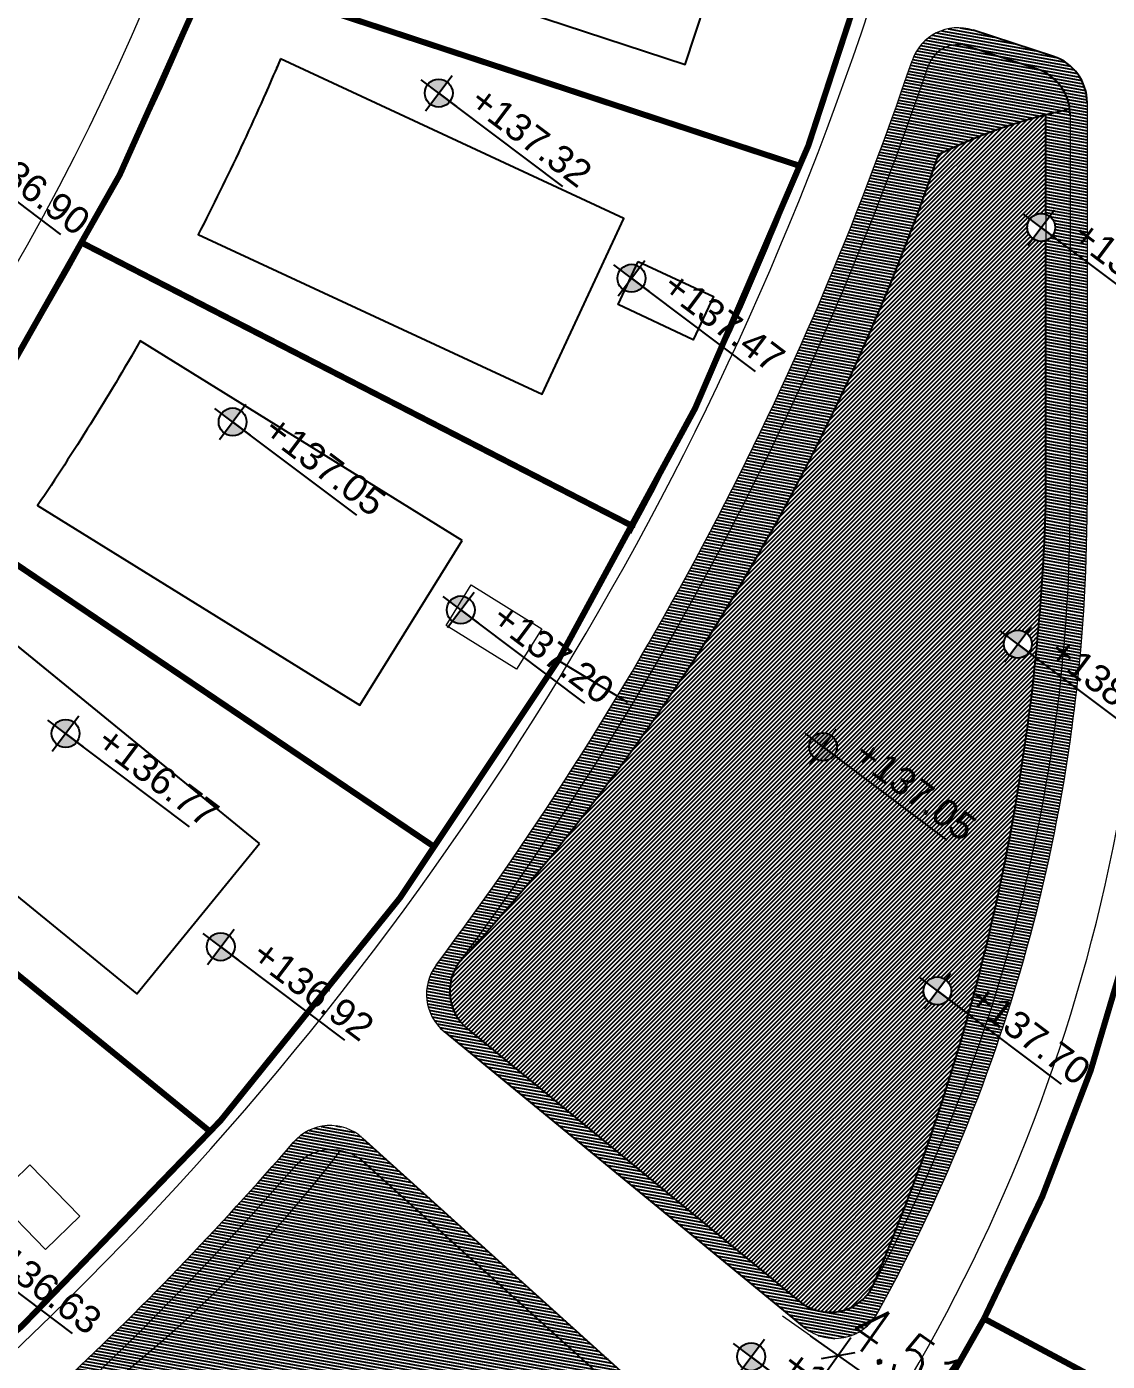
# Model space of a CAD drawing. Header units: inches. Extents: x 2 to 806, y 2 to 666.
# Drawn here: x 390.5 to 435.1, y 329.6 to 384.7 of the extents above; entities that cross this region are included whole.
import ezdxf
from ezdxf.enums import TextEntityAlignment as Align

# ---------------------------------------------------------------- set-up
doc = ezdxf.new("R2010")
doc.units = ezdxf.units.IN
doc.header["$MEASUREMENT"] = 0
for name, pattern in [('( Hidden )', [0.375, 0.25, -0.125]), ('ACAD_ISO04W100', [30, 24, -3, 0, -3]), ('DASHED', [0.75, 0.5, -0.25]), ('DASHED2', [0.375, 0.25, -0.125])]:
    doc.linetypes.add(name, pattern=pattern)
for name, color, linetype in [('.', 7, 'Continuous'), ('ASPHALT', 4, 'Continuous'), ('CL', 1, 'ACAD_ISO04W100'), ('comments', 1, 'Continuous'), ('ELV2', 4, 'Continuous'), ('furniture', 8, 'Continuous'), ('pathway levels', 250, 'Continuous'), ('PAVEMENT', 2, 'Continuous'), ('set pack', 253, 'DASHED2'), ('V-NODE-TEXT', 11, 'Continuous'), ('Water Surface Level', 10, 'Continuous')]:
    doc.layers.add(name, color=color, linetype=linetype)
doc.styles.add('AUC-2-5', font='romans.shx', dxfattribs={"width": 0.85})
doc.styles.add('SDC-TEXT', font='arial.ttf')
doc.dimstyles.new('AUC-750-N mtr', dxfattribs={"dimscale": 0.5625, "dimtxt": 3.5, "dimasz": 2.5, "dimexe": 2.5, "dimexo": 2, "dimgap": 1.199999999999999, "dimtad": 1, "dimzin": 1, "dimdsep": 46, "dimtxsty": 'AUC-2-5', "dimblk": 'AUC-DIMTICK', "dimcen": 1, "dimse1": 1, "dimse2": 1, "dimclrd": 1, "dimclre": 1, "dimclrt": 2, "dimadec": 0, "dimazin": 0, "dimtfac": 1, "dimtix": 1, "dimtmove": 2, "dimatfit": 3, "dimfxl": 1, "dimlwd": 0, "dimlwe": -1, "dimarcsym": 0})
pattern_1 = [(349.8500782078507, (-1019091.392020971, 51543.46572444505), (0.02202805708565676, 0.123043751166124), [])]

# ---------------------------------------------------------------- blocks, each defined once
blk = doc.blocks.new('*U361')
for points in [[(1.421e-13, 1.023995160680525, 0.4142135623731368), (-1.023995160680525, 0), (1.421e-13, 0)], [(1.421e-13, -1.023995160680525, 0.4142135623731368), (1.023995160680809, 0), (1.421e-13, 0)]]:
    blk.add_hatch(color=256).paths.add_polyline_path(points)
for p, q in [((0, -1.621819359999989), (0, 1.621819359999989)), ((1.621819359999989, 0), (-1.621819359999989, 0)), ((0, 0), (1.621819360158938, -2.719966474273861e-10)), ((11.38472890026264, 8.91767833186563e-05), (1.621819360158938, -2.719966474273861e-10))]:
    blk.add_line(p, q)
blk.add_circle((0, 0), 1.023995160680529)
at = {"style": 'SDC-TEXT'}
blk.add_attdef('LEVEL', text='', height=2, dxfattribs=at).set_placement((2.240178985586397, 2.532038079697316), align=Align.TOP_LEFT)
blk.add_attdef('T.O.C.', (2.240178985586398, -2.556699557056715), '', height=2, dxfattribs=at)
blk = doc.blocks.new('*U359')
for points in [[(1.421e-13, 1.023995160680525, 0.4142135623731368), (-1.023995160680525, 0), (1.421e-13, 0)], [(1.421e-13, -1.023995160680525, 0.4142135623731368), (1.023995160680809, 0), (1.421e-13, 0)]]:
    blk.add_hatch(color=256).paths.add_polyline_path(points)
for p, q in [((0, -1.621819359999989), (0, 1.621819359999989)), ((1.621819359999989, 0), (-1.621819359999989, 0)), ((0, 0), (1.621819360158938, -2.719966474273861e-10)), ((11.38472890026264, 8.91767833186563e-05), (1.621819360158938, -2.719966474273861e-10))]:
    blk.add_line(p, q)
blk.add_circle((0, 0), 1.023995160680529)
at = {"style": 'SDC-TEXT'}
blk.add_attdef('LEVEL', text='', height=2, dxfattribs=at).set_placement((2.240178985586397, 2.532038079697316), align=Align.TOP_LEFT)
blk.add_attdef('T.O.C.', (2.240178985586398, -2.556699557056715), '', height=2, dxfattribs=at)
blk = doc.blocks.new('*U350')
for points in [[(1.421e-13, 1.023995160680525, 0.4142135623731368), (-1.023995160680525, 0), (1.421e-13, 0)], [(1.421e-13, -1.023995160680525, 0.4142135623731368), (1.023995160680809, 0), (1.421e-13, 0)]]:
    blk.add_hatch(color=256).paths.add_polyline_path(points)
for p, q in [((0, -1.621819359999989), (0, 1.621819359999989)), ((1.621819359999989, 0), (-1.621819359999989, 0)), ((0, 0), (1.621819360158938, -2.719966474273861e-10)), ((11.38472890026264, 8.91767833186563e-05), (1.621819360158938, -2.719966474273861e-10))]:
    blk.add_line(p, q)
blk.add_circle((0, 0), 1.023995160680529)
at = {"style": 'SDC-TEXT'}
blk.add_attdef('LEVEL', text='', height=2, dxfattribs=at).set_placement((2.240178985586397, 2.532038079697316), align=Align.TOP_LEFT)
blk.add_attdef('T.O.C.', (2.240178985586398, -2.556699557056715), '', height=2, dxfattribs=at)
blk = doc.blocks.new('*U353')
for points in [[(1.421e-13, 1.023995160680525, 0.4142135623731368), (-1.023995160680525, 0), (1.421e-13, 0)], [(1.421e-13, -1.023995160680525, 0.4142135623731368), (1.023995160680809, 0), (1.421e-13, 0)]]:
    blk.add_hatch(color=256).paths.add_polyline_path(points)
for p, q in [((0, -1.621819359999989), (0, 1.621819359999989)), ((1.621819359999989, 0), (-1.621819359999989, 0)), ((0, 0), (1.621819360158938, -2.719966474273861e-10)), ((11.38472890026264, 8.91767833186563e-05), (1.621819360158938, -2.719966474273861e-10))]:
    blk.add_line(p, q)
blk.add_circle((0, 0), 1.023995160680529)
at = {"style": 'SDC-TEXT'}
blk.add_attdef('LEVEL', text='', height=2, dxfattribs=at).set_placement((2.240178985586397, 2.532038079697316), align=Align.TOP_LEFT)
blk.add_attdef('T.O.C.', (2.240178985586398, -2.556699557056715), '', height=2, dxfattribs=at)
blk = doc.blocks.new('*U98')
for points in [[(1.421e-13, 1.023995160680525, 0.4142135623731368), (-1.023995160680525, 0), (1.421e-13, 0)], [(1.421e-13, -1.023995160680525, 0.4142135623731368), (1.023995160680809, 0), (1.421e-13, 0)]]:
    blk.add_hatch(color=256).paths.add_polyline_path(points)
for p, q in [((0, -1.621819359999989), (0, 1.621819359999989)), ((1.621819359999989, 0), (-1.621819359999989, 0)), ((0, 0), (1.621819360158938, -2.719966474273861e-10)), ((11.38472890026264, 8.91767833186563e-05), (1.621819360158938, -2.719966474273861e-10))]:
    blk.add_line(p, q)
blk.add_circle((0, 0), 1.023995160680529)
at = {"style": 'SDC-TEXT'}
blk.add_attdef('LEVEL', text='', height=2, dxfattribs=at).set_placement((2.240178985586397, 2.532038079697316), align=Align.TOP_LEFT)
blk.add_attdef('T.O.C.', (2.240178985586398, -2.556699557056715), '', height=2, dxfattribs=at)
blk = doc.blocks.new('*U171')
for points in [[(1.421e-13, 1.023995160680525, 0.4142135623731368), (-1.023995160680525, 0), (1.421e-13, 0)], [(1.421e-13, -1.023995160680525, 0.4142135623731368), (1.023995160680809, 0), (1.421e-13, 0)]]:
    blk.add_hatch(color=256).paths.add_polyline_path(points)
for p, q in [((0, -1.621819359999989), (0, 1.621819359999989)), ((1.621819359999989, 0), (-1.621819359999989, 0)), ((0, 0), (1.621819360158938, -2.719966474273861e-10)), ((11.38472890026264, 8.91767833186563e-05), (1.621819360158938, -2.719966474273861e-10))]:
    blk.add_line(p, q)
blk.add_circle((0, 0), 1.023995160680529)
at = {"style": 'SDC-TEXT'}
blk.add_attdef('LEVEL', text='', height=2, dxfattribs=at).set_placement((2.240178985586397, 2.532038079697316), align=Align.TOP_LEFT)
blk.add_attdef('T.O.C.', (2.240178985586398, -2.556699557056715), '', height=2, dxfattribs=at)
blk = doc.blocks.new('*U172')
for points in [[(1.421e-13, 1.023995160680525, 0.4142135623731368), (-1.023995160680525, 0), (1.421e-13, 0)], [(1.421e-13, -1.023995160680525, 0.4142135623731368), (1.023995160680809, 0), (1.421e-13, 0)]]:
    blk.add_hatch(color=256).paths.add_polyline_path(points)
for p, q in [((0, -1.621819359999989), (0, 1.621819359999989)), ((1.621819359999989, 0), (-1.621819359999989, 0)), ((0, 0), (1.621819360158938, -2.719966474273861e-10)), ((11.38472890026264, 8.91767833186563e-05), (1.621819360158938, -2.719966474273861e-10))]:
    blk.add_line(p, q)
blk.add_circle((0, 0), 1.023995160680529)
at = {"style": 'SDC-TEXT'}
blk.add_attdef('LEVEL', text='', height=2, dxfattribs=at).set_placement((2.240178985586397, 2.532038079697316), align=Align.TOP_LEFT)
blk.add_attdef('T.O.C.', (2.240178985586398, -2.556699557056715), '', height=2, dxfattribs=at)
blk = doc.blocks.new('*U173')
for points in [[(1.421e-13, 1.023995160680525, 0.4142135623731368), (-1.023995160680525, 0), (1.421e-13, 0)], [(1.421e-13, -1.023995160680525, 0.4142135623731368), (1.023995160680809, 0), (1.421e-13, 0)]]:
    blk.add_hatch(color=256).paths.add_polyline_path(points)
for p, q in [((0, -1.621819359999989), (0, 1.621819359999989)), ((1.621819359999989, 0), (-1.621819359999989, 0)), ((0, 0), (1.621819360158938, -2.719966474273861e-10)), ((11.38472890026264, 8.91767833186563e-05), (1.621819360158938, -2.719966474273861e-10))]:
    blk.add_line(p, q)
blk.add_circle((0, 0), 1.023995160680529)
at = {"style": 'SDC-TEXT'}
blk.add_attdef('LEVEL', text='', height=2, dxfattribs=at).set_placement((2.240178985586397, 2.532038079697316), align=Align.TOP_LEFT)
blk.add_attdef('T.O.C.', (2.240178985586398, -2.556699557056715), '', height=2, dxfattribs=at)
blk = doc.blocks.new('*U180')
for points in [[(1.421e-13, 1.023995160680525, 0.4142135623731368), (-1.023995160680525, 0), (1.421e-13, 0)], [(1.421e-13, -1.023995160680525, 0.4142135623731368), (1.023995160680809, 0), (1.421e-13, 0)]]:
    blk.add_hatch(color=256).paths.add_polyline_path(points)
for p, q in [((0, -1.621819359999989), (0, 1.621819359999989)), ((1.621819359999989, 0), (-1.621819359999989, 0)), ((0, 0), (1.621819360158938, -2.719966474273861e-10)), ((11.38472890026264, 8.91767833186563e-05), (1.621819360158938, -2.719966474273861e-10))]:
    blk.add_line(p, q)
blk.add_circle((0, 0), 1.023995160680529)
at = {"style": 'SDC-TEXT'}
blk.add_attdef('LEVEL', text='', height=2, dxfattribs=at).set_placement((2.240178985586397, 2.532038079697316), align=Align.TOP_LEFT)
blk.add_attdef('T.O.C.', (2.240178985586398, -2.556699557056715), '', height=2, dxfattribs=at)
blk = doc.blocks.new('*U181')
for points in [[(1.421e-13, 1.023995160680525, 0.4142135623731368), (-1.023995160680525, 0), (1.421e-13, 0)], [(1.421e-13, -1.023995160680525, 0.4142135623731368), (1.023995160680809, 0), (1.421e-13, 0)]]:
    blk.add_hatch(color=256).paths.add_polyline_path(points)
for p, q in [((0, -1.621819359999989), (0, 1.621819359999989)), ((1.621819359999989, 0), (-1.621819359999989, 0)), ((0, 0), (1.621819360158938, -2.719966474273861e-10)), ((11.38472890026264, 8.91767833186563e-05), (1.621819360158938, -2.719966474273861e-10))]:
    blk.add_line(p, q)
blk.add_circle((0, 0), 1.023995160680529)
at = {"style": 'SDC-TEXT'}
blk.add_attdef('LEVEL', text='', height=2, dxfattribs=at).set_placement((2.240178985586397, 2.532038079697316), align=Align.TOP_LEFT)
blk.add_attdef('T.O.C.', (2.240178985586398, -2.556699557056715), '', height=2, dxfattribs=at)
blk = doc.blocks.new('*U184')
for points in [[(1.421e-13, 1.023995160680525, 0.4142135623731368), (-1.023995160680525, 0), (1.421e-13, 0)], [(1.421e-13, -1.023995160680525, 0.4142135623731368), (1.023995160680809, 0), (1.421e-13, 0)]]:
    blk.add_hatch(color=256).paths.add_polyline_path(points)
for p, q in [((0, -1.621819359999989), (0, 1.621819359999989)), ((1.621819359999989, 0), (-1.621819359999989, 0)), ((0, 0), (1.621819360158938, -2.719966474273861e-10)), ((11.38472890026264, 8.91767833186563e-05), (1.621819360158938, -2.719966474273861e-10))]:
    blk.add_line(p, q)
blk.add_circle((0, 0), 1.023995160680529)
at = {"style": 'SDC-TEXT'}
blk.add_attdef('LEVEL', text='', height=2, dxfattribs=at).set_placement((2.240178985586397, 2.532038079697316), align=Align.TOP_LEFT)
blk.add_attdef('T.O.C.', (2.240178985586398, -2.556699557056715), '', height=2, dxfattribs=at)
blk = doc.blocks.new('*U185')
for points in [[(1.421e-13, 1.023995160680525, 0.4142135623731368), (-1.023995160680525, 0), (1.421e-13, 0)], [(1.421e-13, -1.023995160680525, 0.4142135623731368), (1.023995160680809, 0), (1.421e-13, 0)]]:
    blk.add_hatch(color=256).paths.add_polyline_path(points)
for p, q in [((0, -1.621819359999989), (0, 1.621819359999989)), ((1.621819359999989, 0), (-1.621819359999989, 0)), ((0, 0), (1.621819360158938, -2.719966474273861e-10)), ((11.38472890026264, 8.91767833186563e-05), (1.621819360158938, -2.719966474273861e-10))]:
    blk.add_line(p, q)
blk.add_circle((0, 0), 1.023995160680529)
at = {"style": 'SDC-TEXT'}
blk.add_attdef('LEVEL', text='', height=2, dxfattribs=at).set_placement((2.240178985586397, 2.532038079697316), align=Align.TOP_LEFT)
blk.add_attdef('T.O.C.', (2.240178985586398, -2.556699557056715), '', height=2, dxfattribs=at)
blk = doc.blocks.new('*U437')
for points in [[(1.421e-13, 1.023995160680525, 0.4142135623731368), (-1.023995160680525, 0), (1.421e-13, 0)], [(1.421e-13, -1.023995160680525, 0.4142135623731368), (1.023995160680809, 0), (1.421e-13, 0)]]:
    blk.add_hatch(color=256).paths.add_polyline_path(points)
for p, q in [((0, -1.621819359999989), (0, 1.621819359999989)), ((1.621819359999989, 0), (-1.621819359999989, 0)), ((0, 0), (1.621819360158938, -2.719966474273861e-10)), ((11.38472890026264, 8.91767833186563e-05), (1.621819360158938, -2.719966474273861e-10))]:
    blk.add_line(p, q)
blk.add_circle((0, 0), 1.023995160680529)
at = {"style": 'SDC-TEXT'}
blk.add_attdef('LEVEL', text='', height=2, dxfattribs=at).set_placement((2.240178985586397, 2.532038079697316), align=Align.TOP_LEFT)
blk.add_attdef('T.O.C.', (2.240178985586398, -2.556699557056715), '', height=2, dxfattribs=at)
blk = doc.blocks.new('AUC-DIMTICK')
at = {"color": 1}
for p, q in [((0, 0.6299999999999955), (0, -0.6300000000000239)), ((1.000000000000025, -4.26e-14), (-1, 4.26e-14)), ((-0.3563818177208304, -0.3563818177208446), (0.3563818177208304, 0.3563818177208162))]:
    blk.add_line(p, q, dxfattribs=at)
blk = doc.blocks.new('*D482')
at = {"layer": 'Defpoints', "color": 0, "linetype": 'ByBlock', "transparency": 16777216}
for p in [(424.1959878391072, 330.1292521718264), (427.7041015285128, 327.2794423385822), (427.8794330614338, 327.5276867586493)]:
    blk.add_point(p, dxfattribs=at)
at = {"layer": 'furniture', "color": 1, "linetype": 'ByBlock', "lineweight": 0, "transparency": 16777216}
for p, q in [((422.8720136728309, 330.692277844477), (421.7233710394755, 331.5035479371949)), ((424.0206563061863, 329.8810077517592), (427.7041015285128, 327.2794423385822)), ((428.8527441618682, 326.4681722458644), (430.0013867952236, 325.6569021531465))]:
    blk.add_line(p, q, dxfattribs=at)
at = {"layer": 'furniture', "color": 1, "linetype": 'ByBlock', "lineweight": 0, "transparency": 16777216, "xscale": 1.40625, "yscale": 1.40625, "zscale": 1.40625}
for p, rotation in [((424.0206563061863, 329.8810077517592), 324.7669779157641), ((427.7041015285128, 327.2794423385822), 144.7669779157641)]:
    blk.add_blockref('AUC-DIMTICK', p, dxfattribs=dict(at, rotation=rotation))
at = {"layer": 'furniture', "color": 2, "linetype": 'ByBlock', "transparency": 16777216, "insert": (426.8196776267566, 329.93562335253), "char_height": 1.96875, "attachment_point": 5, "rotation": 324.7669779157641, "style": 'AUC-2-5'}
blk.add_mtext('4.51', dxfattribs=at)

msp = doc.modelspace()

# ---------------------------------------------------------------- hatches: boundary and pattern name
at = {"layer": '.', "linetype": 'ByBlock', "true_color": 0x136734, "transparency": 33554633}
h = msp.add_hatch(dxfattribs=at)
h.set_pattern_fill('ANSI31', color=116, angle=-55.14992179214925)
h.set_pattern_definition(pattern_1)
h.paths.add_polyline_path([(427.7277631902552, 383.0652082373692, -0.4109724493073391), (429.3617783063974, 383.8852996791086), (432.2021776266347, 382.9606915028837, -0.3247594346420507), (433.5831102598177, 381.0589876109573), (433.5833126502994, 375.5190285033152), (434.2833318934727, 374.992304171303), (434.2830916909452, 381.5672829372181, 0.324759434638093), (432.9021590577622, 383.468986829261), (429.5784518843002, 384.5509216142657, 0.4109724816554992), (427.0645822629749, 383.2892425448938, -0.07950381482084995), (407.4310840459957, 345.983518550622, 0.4012014817756936), (407.7619171944398, 343.2387723002887), (422.6099173257544, 331.0400348444075, 0.4679569544046219), (425.627153948969, 331.612846783579, 0.04545187363493786), (430.6677906274281, 342.9927511660919), (430.0784098851445, 343.4362263716596, -0.04310816279952385), (425.4320311022175, 332.7131303152839, -0.4720403060347415), (422.4019406827583, 332.116851503479), (408.7222619490649, 343.3557259562497, -0.399774393531177), (408.3855481034561, 346.0925846124139, 0.0782663437158279)])
h.paths.add_polyline_path([(430.0784098851445, 343.4362263716596), (430.6677906274281, 342.9927511660919, 0.03489631726475232), (433.0928591561687, 352.2441007080326), (432.4683173888779, 352.7140325682542, -0.03531891383862269)], flags=17)
h.paths.add_polyline_path([(432.4683173888779, 352.7140325682542), (433.0928591561687, 352.2441007080326, 0.01897074083961507), (433.8636065664186, 357.3904082898355), (433.2124879014164, 357.8803377413262, -0.01922514793208281)], flags=17)
h.paths.add_polyline_path([(434.2836979222202, 364.9731599513746), (434.2833318938219, 374.9923041710701), (433.5833126502994, 375.5190285033152), (433.583697922616, 364.9731343786536, -0.02616848416580872), (433.2124879014164, 357.8803377413262), (433.8636065664186, 357.3904082898355, 0.02769751389164452)], flags=17)
h.paths.add_polyline_path([(419.6352935245677, 322.601002789552, 0.3944976830307922), (419.4013215916648, 325.3219273073903), (404.3910038628101, 338.8500890753769, 0.420080059637691), (401.5399191340848, 338.6734311366292, -0.05286174660472837), (380.9903267241034, 319.4660932675308, 0.3876621463346016), (380.4940628608174, 316.8160403107597), (392.1683138442177, 297.9669642851061, 0.4172143544220721), (394.9390429728383, 297.3306197381883, 0.04408324188841566), (410.5519261503077, 309.2705339077932, 0.2155493408839339), (411.3639236179597, 311.1635221682793), (411.3271152095122, 313.06153468041, -0.2164346390478261), (411.8180636526968, 314.2007470945666, 0.04189150054547882)])
h.paths.add_polyline_path([(411.3473047262241, 314.7188066886577, 0.2164346226405077), (410.6272468050893, 313.0479620394601), (410.6640552135368, 311.1499495270966, -0.2155493586494947), (410.0794172194737, 309.7869977801877, -0.0424563334601403), (395.1720760262988, 298.309723986413, -0.4192196948237965), (392.3898378071326, 298.9387212027634), (381.424684292143, 316.6428987581587, -0.38631288344495), (381.9134653542142, 319.287282291318, 0.05036852948422109), (401.6067745930932, 337.6839689584287, -0.4186457255390031), (404.4514543910927, 337.8532648049134), (418.4443915162419, 325.2420249585832, -0.3973670769237099), (418.6660291963208, 322.5055545761554, -0.03940681663665718)], flags=16)
h.paths.add_polyline_path([(411.1249804951667, 316.918105044386, -1), (410.4666894428383, 317.8634974824802, -1)], flags=0)
h.paths.add_polyline_path([(401.5407699426587, 318.9257617278329, -1), (400.8824788904467, 319.871154165927, -1)], flags=0)
h.paths.add_polyline_path([(401.8446307525455, 304.1525630995004, -1), (401.1863397004499, 305.0979555374781, -1)], flags=0)
h.paths.add_polyline_path([(387.784395422409, 295.5635281518173), (376.5430263215394, 313.9576458865615, 0.429303555863715), (373.7075058706987, 314.5655919009425, -0.0423396072589398), (350.5921783306121, 301.4780046605576, 0.4097839199348655), (349.5970297619651, 298.8534085401172), (352.5946233338627, 292.0573420063431), (353.2186632869716, 292.377077497875), (350.5151435344897, 298.5064274824529, -0.4085248739953009), (351.5024592248674, 301.1274056339009, 0.04010490738392483), (373.5011803842799, 313.5784925487662, -0.4251695670946273), (376.3192277467761, 312.981310909365), (380.4328317483605, 306.3206326861239), (380.400162763749, 306.3038942805563), (386.7958709004752, 295.838673593111, -0.4356757834471334), (386.0055225729893, 293.0179341455062, -0.06496982762986389), (358.987710895105, 283.2750299072197, -0.3571319423197601), (356.7278509133912, 284.4211381694606), (353.2186632869716, 292.377077497875), (352.5946233336299, 292.0573420063431), (356.3179623256156, 283.6158842467541, 0.3555644371822642), (358.5669488304711, 282.4674142072747, 0.06800782880677446), (387.0066576570689, 292.7493442606485, 0.4335636179410371)])
h.paths.add_polyline_path([(337.0528919963117, 294.9788584791661, 0.4208993017903668), (334.6004569519728, 296.4511785337074, -0.04388618980595682), (311.4720400547094, 292.5193207099639, 0.4037437085403447), (309.6352219044647, 290.4362615835691), (309.8973681578364, 284.5883088323592, 0.3658647159616549), (311.649885290507, 282.6929947755837, -0.004540867989059081), (316.9992118690579, 281.9820451990074, 0.04746069237353073), (338.0084704173214, 280.5243931142452, 0.4764587560269991), (339.9031177797306, 282.9861856272748)])
h.paths.add_polyline_path([(339.0217428088372, 283.6673031528319, -0.4789032453227807), (337.1111763658419, 281.2051668674524, -0.04548418280641326), (317.1056877713136, 282.6739464235563, 0.004053985754039607), (312.3192952656836, 283.3149546709449, -0.365374679585948), (310.5702096699688, 285.209841349146), (310.3646872733671, 289.7946303733463, -0.4023068690225921), (312.1916510385645, 291.8768682686916, 0.04133494276323617), (334.0947266031008, 295.5970594651137, -0.4193574084504014), (336.5370122488539, 294.1221102429392)], flags=16)
h.paths.add_polyline_path([(319.2005283842745, 288.0351003188246, -1), (318.5422373319461, 288.9804927569187, -1)], flags=0)
h.paths.add_polyline_path([(303.639747863258, 285.575976316801), (304.0530598963096, 289.9005500508777, 0.4454456552553386), (302.0418114283539, 292.0907256826597, -0.03993629930946228), (280.7378093918969, 293.5773758655253), (271.3043478429036, 294.9982791209898, 0.464849417713007), (269.0068701830178, 292.9801121391195), (269.1305215188486, 286.8714447298391, 0.4122564396487096), (271.1572161606464, 284.9121040287266, -0.02554289880831677), (301.4718579741611, 283.7740993304017, 0.4122564429983435)])
h.paths.add_polyline_path([(300.8457310994572, 284.5316699941015, 0.02438211475873004), (271.8388663602245, 285.6206047979488, -0.4116495076817341), (269.8163224231403, 287.5799974701206), (269.7235278032904, 292.1642703939999, -0.4648494177053603), (272.0210054632926, 294.1824373758702), (280.6335488467894, 292.8851838845133, 0.03851067332492684), (301.2825677002265, 291.385156885239, -0.4437408386140693), (303.2824290002181, 289.1948980904256), (303.0090000978389, 286.3339519908025, -0.4115782259372259)], flags=16)
h.paths.add_polyline_path([(281.3730774313162, 289.7126865472949, -1), (280.7147863789878, 290.6580789852726, -1)], flags=0)
h.paths.add_polyline_path([(411.5682410146992, 316.7994994877211), (416.6019727332468, 313.0118330595853), (417.6387477927792, 314.3896860468506), (412.6050160744644, 318.1773524749863)], flags=24)
h.paths.add_polyline_path([(402.2878912721944, 304.033957542719), (407.3216229907421, 300.2462911144669), (408.3583980503909, 301.6241441017321), (403.3246663319596, 305.4118105298678)], flags=9)
h.paths.add_polyline_path([(401.984030462424, 318.8071561711679), (407.0177621809717, 315.0194897430322), (408.054537240504, 316.3973427302974), (403.0208055219564, 320.1850091584331)], flags=8)
h.paths.add_polyline_path([(373.26791631381, 287.2205917170343), (375.4800653053398, 281.5526100676345), (378.2310887562062, 282.6263033377311), (376.0189397645599, 288.2942849873637)], flags=9)
edge = h.paths.add_edge_path()
edge.add_line((384.6123968779293, 287.186010298303), (380.224200702477, 290.4878762420105))
edge = h.paths.add_edge_path(flags=17)
edge.add_arc((379.4952363944331, 291.0363905037359), 0.5760021639787465, -55.14992179214925, 304.8500782078507)
edge = h.paths.add_edge_path(flags=17)
edge.add_line((380.2242007025934, 290.4878762420105), (378.7662720865055, 291.5849047653448))
edge = h.paths.add_edge_path(flags=17)
edge.add_line((379.4952363944331, 291.0363905037359), (380.224200702477, 290.4878762418941))
edge = h.paths.add_edge_path(flags=17)
edge.add_line((378.9467221327077, 290.3074261955755), (380.043750656042, 291.7653548116634))
h.paths.add_polyline_path([(380.2676424402462, 290.4450887280821), (385.3013741586774, 286.6574222999463), (386.3381492182098, 288.0352752872116), (381.304417499895, 291.8229417153473)], flags=9)
h.paths.add_polyline_path([(319.6437889040399, 287.916494762276), (324.6775206225875, 284.1288283341403), (325.7142956821199, 285.5066813212891), (320.6805639636887, 289.2943477495412)], flags=8)
h.paths.add_polyline_path([(283.9586304827544, 297.9469927258162), (283.2031671777086, 291.9097007554794), (286.1334398596964, 291.5430275027013), (286.8889031646258, 297.5803194730381)], flags=24)
h.paths.add_polyline_path([(281.8163379508487, 289.5940809906299), (286.8500696693964, 285.8064145623778), (287.8868447290452, 287.1842675495266), (282.8531130106139, 290.9719339778951)], flags=8)
at = {"layer": '.', "linetype": 'ByBlock', "transparency": 33554633}
h = msp.add_hatch(dxfattribs=at)
h.set_pattern_fill('ANSI31', color=34, angle=-55.14992179214925)
h.set_pattern_definition(pattern_1)
h.paths.add_polyline_path([(429.3914805906543, 343.9531012679056), (430.078409885261, 343.4362263715432, 0.05458112297220939), (433.2124879014164, 357.8803377413262), (432.1673272786147, 358.6667611662835, -0.04241793386318599)])
h.paths.add_polyline_path([(425.431428199955, 332.7120136255237, 0.04311284397326854), (430.078409885261, 343.4362263715432), (429.3914805906543, 343.9531012679056, -0.03374111909431964)])
h.paths.add_polyline_path([(433.5836979115566, 364.9734224973784), (433.5833126504158, 375.5190285031988), (433.1194689398117, 375.8680442923053), (432.8507629946989, 376.0702339488619, -0.1471547550391491), (432.5832996895488, 375.8737800002402), (432.5836979292517, 364.9729176268286, -0.01787729841592246), (432.1673272786147, 358.6667611662835), (433.2124879014164, 357.8803377413262, 0.02616954571156258)])
h.paths.add_polyline_path([(408.385548870051, 346.092585646182, 0.1050073123720447), (428.1366076932472, 379.4036826861395, -0.06377712804172875), (433.5698390840271, 381.288933205635, 0.2932007489338442), (432.2021776267511, 382.9606915028837), (429.3617783063974, 383.8852996789922, 0.4109724990829404), (427.7277629782629, 383.0652083089647, -0.07826634123563793)])
h.paths.add_polyline_path([(432.5832600305739, 376.9593511933765, -0.3174546778949135), (432.9665067956967, 376.4165585541471, -0.1626806749169937), (432.8507629948153, 376.0702339489783), (433.1194689398117, 375.8680442924217), (433.5833126504158, 375.5190285033152), (433.5831102598177, 381.0589876109573, 0.02881493587964399), (433.5698390840271, 381.288933205635, 0.01119171955265508), (432.5831102603997, 381.0589510779666)], flags=17)
at = {"layer": '.', "linetype": 'ByBlock', "true_color": 0x105689, "transparency": 33554518}
h = msp.add_hatch(dxfattribs=at)
h.set_pattern_fill('ANSI31', color=146)
h.set_pattern_definition([(45, (-627753.6212538145, -809031.2731780324), (-0.08838834764831845, 0.08838834764831845), [])])
edge = h.paths.add_edge_path()
edge.add_line((399.5783281777703, 209.2997622679524), (395.8643115312743, 212.0943467826421))
edge.add_line((395.8643115312743, 212.0943467826421), (395.5956055861616, 212.2965364391987))
edge.add_arc((395.1353472232304, 212.6428610444839), 0.5760021639491039, 189.6429877126691, 323.0401138174457, ccw=False)
edge.add_line((394.5674836029948, 212.546375803284), (378.0625222949029, 204.9553222333618))
edge.add_line((378.0625222949029, 204.9553222333618), (373.2285414983935, 214.4289964327893))
edge.add_arc((335.1647529890479, 391.6705649853523), 181.2827228906745, 281.16013434550666, 282.12054736076277, ccw=False)
edge.add_arc((370.6394481226753, 211.8537067227137), 2.000000000136274, 101.1601339270411, 214.8543512994189)
edge.add_line((368.998233211315, 210.7107222018369), (379.6540779811048, 195.4099626476948))
edge.add_line((379.6540779811048, 195.4099626476948), (399.5783281777703, 209.2997622679524))
edge = h.paths.add_edge_path()
edge.add_arc((411.2282351155018, 225.5914964509268), 9.229887311274029, 348.3164352056134, 368.8867214385916)
edge.add_arc((335.1647542824221, 391.6705652643998), 185.3827228916673, 289.93164887441094, 297.3545727267618, ccw=False)
edge.add_line((398.3615190847495, 217.3922738301173), (399.4768772615071, 214.8043314302178))
edge.add_line((399.4768772615071, 214.8043314302178), (395.5781707182477, 213.0112166405727))
edge.add_arc((395.1353472232304, 212.6428610444839), 0.5760021639797305, 0, 39.754832089452975, ccw=False)
edge.add_arc((395.1353472232304, 212.6428610443674), 0.5760021639289334, -36.95988615708569, 1.1580027603486087e-08, ccw=False)
edge.add_line((395.595605586278, 212.2965364393151), (395.8643115312743, 212.0943467827585))
edge.add_line((395.8643115312743, 212.0943467827585), (399.5783281777703, 209.2997622679524))
edge.add_line((399.5783281777703, 209.2997622679524), (420.2668878336854, 223.7223852132285))
edge = h.paths.add_edge_path()
edge.add_line((432.1673272619673, 358.6667610033021), (431.8863456005647, 358.8781876080741))
edge.add_arc((431.4260872376335, 359.2245122132429), 0.5760021638791084, 180, 323.04011382669876, ccw=False)
edge.add_arc((431.4260872375171, 359.2245122132429), 0.5760021639289334, 0, 180, ccw=False)
edge.add_arc((431.4260872375171, 359.2245122131264), 0.5760021639289334, -36.95988615708569, 1.1580027603486087e-08, ccw=False)
edge.add_line((431.8863456005647, 358.8781876080741), (432.155051545561, 358.6759979515175))
edge.add_line((432.155051545561, 358.6759979515175), (432.1673272786147, 358.6667611664))
edge.add_arc((344.2170436877941, 367.6405955564535), 88.40691198863287, 354.1740991967214, 358.2708377909386)
edge.add_line((432.5836979292517, 364.9729176268286), (432.5832996895488, 375.8737800002402))
edge.add_arc((432.3905046317677, 376.4165585541471), 0.5760021639594615, 180, 289.55504914921903, ccw=False)
edge.add_arc((432.3905046317677, 376.4165585541471), 0.5760021639289334, 70.44913720594758, 180, ccw=False)
edge.add_line((432.5832600305739, 376.9593511933765), (432.5831102603997, 381.0589510779666))
edge.add_arc((438.2131589920909, 359.1352101415234), 22.6351025040642, 104.4024243032684, 116.4344496564369)
edge.add_arc((339.828942707828, 409.252688534076), 93.21591519309987, 317.34612547539353, 341.32415566354837, ccw=False)
edge.add_arc((409.9918753923566, 344.9010678937032), 1.999999999952098, 143.4332843703505, 230.594349147061)
edge.add_line((408.7222619489485, 343.3557259561333), (422.4019406826419, 332.116851503479))
edge.add_arc((423.6715541261665, 333.6621934411653), 2.000000000087608, 230.5943491466012, 331.6346643562458)
edge.add_arc((344.2170436880269, 367.6405955558714), 88.40691198838732, 336.7284839255265, 344.458449121503)
edge.add_line((429.3914805906543, 343.9531012679056), (428.8351834953946, 344.3716829265306))
edge.add_line((428.8351834953946, 344.3716829265306), (428.5664775502819, 344.5738725830872))
edge.add_arc((428.1062191873507, 344.920197188256), 0.5760021638791084, 179.99999998842, 323.04011382669876, ccw=False)
edge.add_arc((428.1062191873507, 344.9201971883724), 0.5760021639289334, 0, 180, ccw=False)
edge.add_arc((428.1062191874671, 344.920197188256), 0.5760021638125181, -36.959886164048214, 1.1580027603486087e-08, ccw=False)
edge.add_line((428.5664775503983, 344.5738725832036), (428.8351834953946, 344.3716829266471))
edge.add_line((428.8351834953946, 344.3716829266471), (429.3914805906543, 343.953101268022))
edge.add_arc((344.2170436876777, 367.6405955558714), 88.40691198869034, 344.4584491216363, 354.1740990908528)
at = {"layer": '.', "linetype": 'ByBlock', "true_color": 0x105689, "transparency": 33554633}
h = msp.add_hatch(dxfattribs=at)
h.set_pattern_fill('ANSI31', color=146, angle=-55.14992179214925)
h.set_pattern_definition(pattern_1)
h.paths.add_polyline_path([(391.6080158332779, 300.2011400129252, 0.04311709415287184), (406.4595371798796, 311.2370432608134, 0.2195679422916058), (407.1319408712161, 312.7719793855051), (407.0947882716728, 314.6877399869102, -0.2229955095145861), (407.7868598927462, 316.2398949666951, 0.05382037541546576), (417.2169318977694, 326.3482821734926), (404.4514543910927, 337.8532648049134, 0.1370267085190152), (403.487843831158, 338.3320680523595, -0.08801653597599438), (389.5410252827869, 325.5509323765129, -0.01840769213532935), (381.9128802992354, 319.2868368690672, 0.3862080588121022), (381.4246871710939, 316.6428941101606)])
h.paths.add_polyline_path([(400.635622252682, 319.3984579469382, -1), (401.7876265805398, 319.3984579469382, -1)], flags=16)
h.paths.add_polyline_path([(401.984030462424, 318.8071561711679), (407.0177621810881, 315.019489743265), (408.054537240504, 316.3973427302974), (403.0208055219564, 320.1850091584331)], flags=24)
at = {"layer": '.', "linetype": 'ByBlock', "transparency": 33554633}
h = msp.add_hatch(dxfattribs=at)
h.set_pattern_fill('ANSI31', color=34, angle=-55.14992179214925)
h.set_pattern_definition(pattern_1)
h.paths.add_polyline_path([(403.487843831158, 338.3320680523595, 0.2661433276608657), (401.6077431889435, 337.6850760623186, -0.03193534911956744), (389.5410252827869, 325.5509323765129, 0.08801653597599607)])

# ---------------------------------------------------------------- linework, layer by layer
at = {"layer": 'ASPHALT', "lineweight": 0}
msp.add_lwpolyline([(378.1750397894948, 482.1579209356407), (204.5413732333991, 361.113699316031, 0.6780249648543472), (208.3477819317204, 344.8310395844585), (289.1045912459676, 332.6671469693376, 0.4506324576163012), (394.6813516624688, 425.9895324364609), (394.6797581024884, 473.5447161519971, 0.6060949287486609), (378.1750397897276, 482.1579209354079)], format="xyb", dxfattribs=at)
msp.add_lwpolyline([(379.3187956599004, 480.517243481225), (205.6851291035718, 359.4730218616153, 0.6780249648524522), (208.6456692021756, 346.8087309595269), (289.3760269770582, 334.6488225738124, 0.4505459891388751), (392.6813516920383, 425.989876185062), (392.6797581036526, 473.5446491325113, 0.6060949287394732)], format="xyb", close=True, dxfattribs=at)
for centre, radius, start, end in [((300.681351803797, 425.983744667594), 103, 261.4342863503834, 0.001919970178164765), ((365.6836284508181, 364.9706537949226), 102, 312.0746500824465, 0.001938846579860117)]:
    msp.add_arc(centre, radius, start, end, dxfattribs=at)
at = {"layer": 'CL', "lineweight": 0, "ltscale": 5}
msp.add_arc((300.681351803797, 425.983744667594), 98.5, 261.4342863503834, 0.001919970178164765, dxfattribs=at)
at = {"layer": 'comments', "color": 3, "linetype": 'ByBlock'}
for p, q in [((432.9021590577622, 383.468986829261), (429.578451884533, 384.5509216142657)), ((432.2021776266347, 382.9606915028837), (429.3617783063974, 383.8852996791086)), ((415.332053490537, 356.8143295625762), (412.4621538564979, 358.5457562017093))]:
    msp.add_line(p, q, dxfattribs=at)
for points in [[(420.2052341632962, 390.7389404186818), (405.3698460119494, 395.6169585881128, -0.01835442566659895), (402.8571508702307, 388.0219789160021), (417.7064300330539, 383.1393932478807)], [(401.0052238537182, 383.3677031987884, -0.01835448273997473), (397.6137331585351, 376.1223224846019), (411.8065179792184, 369.5322307080335), (415.1755789761382, 376.7880261351659)], [(408.5009327014859, 363.5017855197495), (395.2203139125786, 371.7307756854991, -0.01835448273997383), (390.9857164751456, 364.9435866225815), (404.2873566335484, 356.7015711114348)], [(400.1427131385726, 351.0020912806342), (388.0742751076768, 360.8434537370761, -0.01835484313616938), (383.0619005417402, 354.608362429992), (395.0870284040875, 344.8023178053393)]]:
    msp.add_lwpolyline(points, format="xyb", close=True, dxfattribs=at)
at = {"layer": 'comments', "color": 6, "linetype": 'ByBlock'}
for points in [[(432.1673272619673, 358.6667610033021), (431.8863456005647, 358.8781876080741, -0.7201627610631535), (430.8500850735882, 359.2245122132429, -1), (432.002089401446, 359.2245122132429, -0.1626806749169935), (431.8863456005647, 358.8781876080741), (432.155051545561, 358.6759979515175), (432.1673272786147, 358.6667611664, 0.01787729841561345), (432.5836979292517, 364.9729176268286), (432.5832996895488, 375.8737800002402, -0.518101956960021), (431.8145024678388, 376.4165585541471, -0.5180787874962723), (432.5832600305739, 376.9593511933765), (432.5831102603997, 381.0589510779666, 0.05254790107257683), (428.1366076932472, 379.4036826861395, -0.1050073158824249), (408.3855479928616, 346.0925846940211, 0.3997744124473998), (408.7222619489485, 343.3557259561333), (422.4019406826419, 332.116851503479, 0.4718456731537893), (425.4314264619907, 332.7120095843986, 0.03374113154837028), (429.3914805906543, 343.9531012679056), (428.8351834953946, 344.3716829265306), (428.5664775502819, 344.5738725830872, -0.7201627610131505), (427.5302170234218, 344.9201971883724, -1), (428.6822213512796, 344.9201971883724, -0.1626806749169934), (428.5664775503983, 344.5738725832036), (428.8351834953946, 344.3716829266471), (429.3914805906543, 343.953101268022, 0.04241793339881249)], [(422.813670194214, 354.9889654144483, -1), (423.9656745220718, 354.9889654144483, -1)]]:
    msp.add_lwpolyline(points, format="xyb", close=True, dxfattribs=at)
at = {"layer": 'comments', "color": 3, "linetype": 'ByBlock'}
msp.add_lwpolyline([(415.769951035124, 375.0121456584732), (418.8731536760179, 373.5590579339607), (418.0382742722004, 371.7760960882135), (414.9350716311901, 373.229183812726)], close=True, dxfattribs=at)
at = {"layer": 'PAVEMENT', "lineweight": 0}
for p, q in [((434.2830916909452, 381.5672829372181), (434.283697931417, 364.9728905872746)), ((432.5831102603997, 381.0589510779666), (432.5836979325113, 364.9728284813302)), ((433.5831102598177, 381.0589876109573), (433.5836979319292, 364.9728650143209))]:
    msp.add_line(p, q, dxfattribs=at)
for centre, radius, start, end in [((297.5679074314839, 427.8810127263262), 134.6067354030306, 306.0451062098613, 3.794029217324133), ((300.681351803797, 425.983744667594), 92, 261.4342863503834, 0.001919970178164765), ((300.681351803797, 425.983744667594), 133.3999304827603, 323.1514308476312, 341.3341173194969), ((300.681351803797, 425.983744667594), 134.0999304827603, 323.4332843630064, 341.3341173194969), ((339.8289427074787, 409.252688534076), 93.21591519342022, 317.3461254702605, 341.324155662173), ((365.6836284508181, 364.9706537949226), 71.10006951722045, 319.3024552839163, 0.001938846579860117), ((365.6836284508181, 364.9706537949226), 67.90006951722044, 331.6347937360381, 0.001938846579860117), ((344.2170436876777, 367.6405955559878), 88.40691198876765, 336.7284868633613, 358.2708377987011), ((365.6836284508181, 364.9706537949226), 68.60006951722045, 330.9046204836799, 0.001938846579860117), ((365.6836284508181, 364.9706537949226), 100, 312.0746500824465, 0.001938846579860117), ((300.681351803797, 425.983744667594), 133.3999304827603, 307.0144641024425, 319.1182182894221), ((360.4924495409659, 371.2488122961788), 54.14901644335601, 302.4427214869574, 322.5627764507216), ((300.681351803797, 425.983744667594), 134.0999304827603, 307.2834109491882, 318.8175946546055)]:
    msp.add_arc(centre, radius, start, end, dxfattribs=at)
at = {"layer": 'set pack', "linetype": 'DASHED', "lineweight": 0, "ltscale": 70}
for p, q in [((420.2052341632962, 390.7389404186818), (417.7064300330539, 383.1393932478807)), ((417.7064300330539, 383.1393932478807), (402.8607694718239, 388.0207890850563)), ((422.4604328664436, 378.9445545021283), (398.1513462484299, 386.9376157561621)), ((420.8839302776332, 379.4629237011379), (404.6604532777283, 384.7973588220614)), ((415.1755789761382, 376.7880261351659), (401.0052238536018, 383.3677031989048)), ((411.8065179792184, 369.5322307080335), (415.1755789761382, 376.7880261351659)), ((397.6137331585351, 376.1223224846019), (411.8065179792184, 369.5322307080335)), ((392.8824340331785, 375.7447116783426), (415.6275981560766, 364.0447388200394)), ((415.6063097953747, 364.0556894219319), (392.8824340331785, 375.7447116783426)), ((386.2479257589157, 365.1284949225212), (407.4389585317995, 350.8046691107868)), ((400.1427131385726, 351.0020912806342), (388.0742751076768, 360.8434537370761)), ((383.0619005417402, 354.608362429992), (395.0870284040875, 344.8023178053393)), ((395.0870284040875, 344.8023178053393), (400.1427131385726, 351.0020912806342)), ((430.034553858889, 331.3982664346534), (454.1997151301193, 318.4703409033666))]:
    msp.add_line(p, q, dxfattribs=at)
at = {"layer": 'set pack', "color": 1, "linetype": 'DASHED', "lineweight": 0, "ltscale": 70}
for p, q in [((422.4604328664436, 378.9445545021283), (398.1513462484299, 386.9376157561621)), ((398.1209182503817, 339.1024412325189), (378.2974068812046, 355.2677776289477)), ((398.1209182503817, 339.1024412325189), (380.1671187145121, 353.7430971530105))]:
    msp.add_line(p, q, dxfattribs=at)
at = {"layer": 'set pack', "color": 1, "linetype": 'ByBlock', "lineweight": 0, "const_width": 0.25}
for points in [[(405.6813517462879, 425.9872070766125, -0.3142297672800556), (336.9803213859859, 327.4576831039578), (347.3045042265157, 304.0509630772124, 0.03013316317203194), (361.6220624594434, 310.5360832030258), (348.4323766537427, 332.4698974268815, -0.0297904013967477)], [(348.4323766537427, 332.4698974268815), (361.6238361719015, 310.533133604082, 0.2781415126335469), (431.2295420529272, 425.9880495376258)], [(398.1513462484299, 386.9376157561621), (422.4604328664436, 378.9445545021283, 0.03015979180779867)], [(392.8824340331785, 375.7447116783426), (415.6063097953747, 364.0556894219319, 0.0314193353641454)], [(386.2479257589157, 365.1284949225212), (407.4191247620338, 350.8180755107735, 0.02983323378054972)], [(378.2974068812046, 355.2677776289477), (398.1209182503817, 339.1024412325189, 0.02866627346760898)], [(398.1209182503817, 339.1024412325189), (378.2974068812046, 355.2677776289477, -0.02991160235212265)], [(436.0180780776727, 346.9751167408961, -0.05867666295490758), (430.034553858889, 331.3982664346534), (454.1997151301193, 318.4703409033666, 0.05729923395979236), (462.4000450350295, 339.555407129212)]]:
    msp.add_lwpolyline(points, format="xyb", dxfattribs=at)
at = {"layer": 'set pack', "linetype": 'ByBlock', "lineweight": 0}
for points in [[(418.0382742722004, 371.7760960882135), (414.9350716311901, 373.229183812726), (415.769951035124, 375.0121456584732), (418.8731536760179, 373.5590579339607)], [(410.7454412857487, 358.1852290935187), (407.8373948313247, 359.9975746411203), (408.8786877589018, 361.6684084455321), (411.7867342134423, 359.8560628976977)], [(392.7236180564805, 335.6304820705975), (391.3159436093129, 334.2540994154826), (389.2546467283692, 336.3622594806204), (390.662321175304, 337.7386421355025)]]:
    msp.add_lwpolyline(points, close=True, dxfattribs=at)
at = {"layer": 'set pack', "linetype": 'DASHED', "lineweight": 0, "ltscale": 70}
msp.add_lwpolyline([(408.5009327014859, 363.5017855197495), (395.2203139125786, 371.7307756854991, -0.01835448273997384), (390.9857164751456, 364.9435866225815), (404.2873566335484, 356.7015711114348)], format="xyb", close=True, dxfattribs=at)
at = {"layer": 'set pack', "color": 1, "linetype": 'ByBlock', "lineweight": 0, "const_width": 0.25}
msp.add_lwpolyline([(454.1997151301193, 318.4703409033666), (430.034553858889, 331.3982664346534, -0.05974886118890791), (420.7116679955225, 317.6430495799125), (441.3357132889514, 299.6043817275042), (442.3326649431556, 300.7450731842384, 0.05412982125442918)], format="xyb", close=True, dxfattribs=at)
at = {"layer": 'set pack', "color": 1, "linetype": 'ByBlock', "lineweight": 0}
for centre, radius, start, end in [((300.681351803797, 425.983744667594), 105, 261.4342863503834, 0.001919970178164765), ((300.6813518036806, 425.9837446674776), 130.5481903201778, 331.5510155587932, 338.8801192321048)]:
    msp.add_arc(centre, radius, start, end, dxfattribs=at)
at = {"layer": 'set pack', "linetype": '( Hidden )', "lineweight": 0, "ltscale": 0.25}
msp.add_arc((300.6559241938821, 425.9237610259863), 109, 332.8131405232957, 337.0192058138429, dxfattribs=at)
at = {"layer": 'V-NODE-TEXT', "linetype": 'ByBlock'}
for p, q in [((407.7619171946726, 343.2387723002887), (422.6099173257544, 331.0400348445239)), ((408.7222619490649, 343.3557259562497), (422.4019406827583, 332.116851503479)), ((404.3910038629265, 338.8500890753769), (419.4013215916648, 325.3219273070411)), ((404.4514543910927, 337.8532648049134), (418.335635135737, 325.3400424647682))]:
    msp.add_line(p, q, dxfattribs=at)
at = {"layer": 'V-NODE-TEXT', "linetype": 'ByBlock', "lineweight": 0}
for centre, radius, start, end in [((428.9593845187637, 382.6491446564744), 2, 71.96886969598663, 161.3341173194969), ((428.9593845187637, 382.6491446564744), 1.3, 71.96886969598663, 161.3341173194969), ((409.0315306380808, 344.7841142377422), 2, 143.1514308476312, 230.5943491419072), ((409.991875392473, 344.9010678937032), 2, 143.4332843630064, 230.5943491419072), ((403.0520425399018, 337.3644301050647), 2, 47.97300534600177, 139.1182182894221), ((403.1124930681844, 336.3676058347176), 2, 47.97300534600177, 138.8175946546055), ((423.6715541261665, 333.6621934410489), 2, 230.5943491419072, 331.6347937360381), ((423.8795307691626, 332.5853767820938), 2, 230.5943491419072, 330.9046204836799)]:
    msp.add_arc(centre, radius, start, end, dxfattribs=at)
at = {"layer": 'V-NODE-TEXT', "linetype": 'ByBlock'}
for centre, radius, start, end in [((432.2830916922258, 381.5672098717025), 2, 0.002093179506779787, 71.96886969598663), ((431.5831102610982, 381.0589145452088), 2, 0.002093179506779787, 71.96886969598663), ((438.2131589913924, 359.1352101410578), 22.63510250431108, 101.8375781993966, 116.4344496546564)]:
    msp.add_arc(centre, radius, start, end, dxfattribs=at)

# ---------------------------------------------------------------- block references
at = {"layer": 'ELV2', "color": 252}
ref = msp.add_blockref('*U359', (407.5354342633809, 381.9550036575949), dxfattribs=dict(at, xscale=0.5625047716006252, yscale=0.5625047716006252, zscale=0.5625047716006252, rotation=323.0401138320281))
ref.add_attrib('LEVEL', '+137.32', dxfattribs={"layer": '0', "height": 1.12500954320125, "rotation": 323.0401138344592, "style": 'SDC-TEXT'}).set_placement((409.3986932652488, 382.3354376810441), align=Align.TOP_LEFT)
ref = msp.add_blockref('*U361', (386.8333850191857, 379.9766615429965), dxfattribs=dict(at, xscale=0.5625047716006252, yscale=0.5625047716006252, zscale=0.5625047716006252, rotation=323.0401138320281))
ref.add_attrib('LEVEL', '+136.90', dxfattribs={"layer": '0', "height": 1.12500954320125, "rotation": 323.0401138344592, "style": 'SDC-TEXT'}).set_placement((388.69664402117, 380.3570955663292), align=Align.TOP_LEFT)
ref = msp.add_blockref('*U350', (399.0333154914852, 368.3915462262069), dxfattribs=dict(at, xscale=0.5625047716006252, yscale=0.5625047716006252, zscale=0.5625047716006252, rotation=323.0401138320281))
ref.add_attrib('LEVEL', '+137.05', dxfattribs={"layer": '0', "height": 1.12500954320125, "rotation": 323.0401138344592, "style": 'SDC-TEXT'}).set_placement((400.896574493353, 368.7719802495396), align=Align.TOP_LEFT)
ref = msp.add_blockref('*U353', (392.142535261316, 355.5385333206343), dxfattribs=dict(at, xscale=0.5625047716006252, yscale=0.5625047716006252, zscale=0.5625047716006252, rotation=323.0401138320281))
ref.add_attrib('LEVEL', '+136.77', dxfattribs={"layer": '0', "height": 1.12500954320125, "rotation": 323.0401138344592, "style": 'SDC-TEXT'}).set_placement((394.0057942631838, 355.9189673440835), align=Align.TOP_LEFT)
at = {"layer": 'pathway levels', "color": 252}
ref = msp.add_blockref('*U98', (432.3905046317677, 376.4165585541471), dxfattribs=dict(at, xscale=0.5625047716006252, yscale=0.5625047716006252, zscale=0.5625047716006252, rotation=323.0401138320281))
ref.add_attrib('LEVEL', '+138.22', dxfattribs={"layer": '0', "height": 1.12500954320125, "rotation": 323.0401138344592, "style": 'SDC-TEXT'}).set_placement((434.2537636336356, 376.7969925775963), align=Align.TOP_LEFT)
ref = msp.add_blockref('*U185', (415.4882624688044, 374.3180695622998), dxfattribs=dict(at, xscale=0.5625047716006252, yscale=0.5625047716006252, zscale=0.5625047716006252, rotation=323.0401138320281))
ref.add_attrib('LEVEL', '+137.47', dxfattribs={"layer": '0', "height": 1.12500954320125, "rotation": 323.0401138344592, "style": 'SDC-TEXT'}).set_placement((417.3515214706722, 374.698503585749), align=Align.TOP_LEFT)
ref = msp.add_blockref('*U184', (408.4457523268366, 360.6361190865121), dxfattribs=dict(at, xscale=0.5625047716006252, yscale=0.5625047716006252, zscale=0.5625047716006252, rotation=323.0401138320281))
ref.add_attrib('LEVEL', '+137.20', dxfattribs={"layer": '0', "height": 1.12500954320125, "rotation": 323.0401138344592, "style": 'SDC-TEXT'}).set_placement((410.3090113288208, 361.0165531099613), align=Align.TOP_LEFT)
ref = msp.add_blockref('*U171', (431.4260872375171, 359.2245122132429), dxfattribs=dict(at, xscale=0.5625047716006252, yscale=0.5625047716006252, zscale=0.5625047716006252, rotation=323.0401138320281))
ref.add_attrib('LEVEL', '+138.00', dxfattribs={"layer": '0', "height": 1.12500954320125, "rotation": 323.0401138344592, "style": 'SDC-TEXT'}).set_placement((433.2893462393849, 359.6049462366921), align=Align.TOP_LEFT)
ref = msp.add_blockref('*U181', (398.5416186105876, 346.7422416833999), dxfattribs=dict(at, xscale=0.5625047716006252, yscale=0.5625047716006252, zscale=0.5625047716006252, rotation=323.0401138320281))
ref.add_attrib('LEVEL', '+136.92', dxfattribs={"layer": '0', "height": 1.12500954320125, "rotation": 323.0401138344592, "style": 'SDC-TEXT'}).set_placement((400.4048776124555, 347.1226757068491), align=Align.TOP_LEFT)
ref = msp.add_blockref('*U172', (428.1062191873507, 344.9201971883724), dxfattribs=dict(at, xscale=0.5625047716006252, yscale=0.5625047716006252, zscale=0.5625047716006252, rotation=323.0401138320281))
ref.add_attrib('LEVEL', '+137.70', dxfattribs={"layer": '0', "height": 1.12500954320125, "rotation": 323.0401138344592, "style": 'SDC-TEXT'}).set_placement((429.969478189335, 345.3006312118216), align=Align.TOP_LEFT)
ref = msp.add_blockref('*U180', (387.3094314199125, 334.6363811231988), dxfattribs=dict(at, xscale=0.5625047716006252, yscale=0.5625047716006252, zscale=0.5625047716006252, rotation=323.0401138320281))
ref.add_attrib('LEVEL', '+136.63', dxfattribs={"layer": '0', "height": 1.12500954320125, "rotation": 323.0401138344592, "style": 'SDC-TEXT'}).set_placement((389.1726904218967, 335.0168151465316), align=Align.TOP_LEFT)
ref = msp.add_blockref('*U173', (420.4254719189785, 329.828494453903), dxfattribs=dict(at, xscale=0.5625047716006252, yscale=0.5625047716006252, zscale=0.5625047716006252, rotation=323.0401138320281))
ref.add_attrib('LEVEL', '+137.70', dxfattribs={"layer": '0', "height": 1.12500954320125, "rotation": 323.0401138344592, "style": 'SDC-TEXT'}).set_placement((422.2887309208463, 330.2089284773522), align=Align.TOP_LEFT)
at = {"layer": 'Water Surface Level', "color": 252}
ref = msp.add_blockref('*U437', (423.3896723581429, 354.9889654144483), dxfattribs=dict(at, xscale=0.5625047716006252, yscale=0.5625047716006252, zscale=0.5625047716006252, rotation=323.0401138320281))
ref.add_attrib('LEVEL', '+137.05', dxfattribs={"layer": '0', "height": 1.12500954320125, "rotation": 323.0401138344592, "style": 'SDC-TEXT'}).set_placement((425.2529313601271, 355.3693994377811), align=Align.TOP_LEFT)

# ---------------------------------------------------------------- dimensions: what is measured, and where the dimension line sits
at = {"layer": 'furniture', "linetype": 'ByBlock'}
dim = msp.add_aligned_dim(p1=(424.1959878391071, 330.1292521718262), p2=(427.8794330614337, 327.5276867586492), distance=-0.3039184734937915, dimstyle='AUC-750-N mtr', dxfattribs=at)
dim.commit()
dim.dimension.update_dxf_attribs({"geometry": '*D482', "text_midpoint": (426.8196776267566, 329.93562335253)})

doc.saveas('drawing.dxf')
